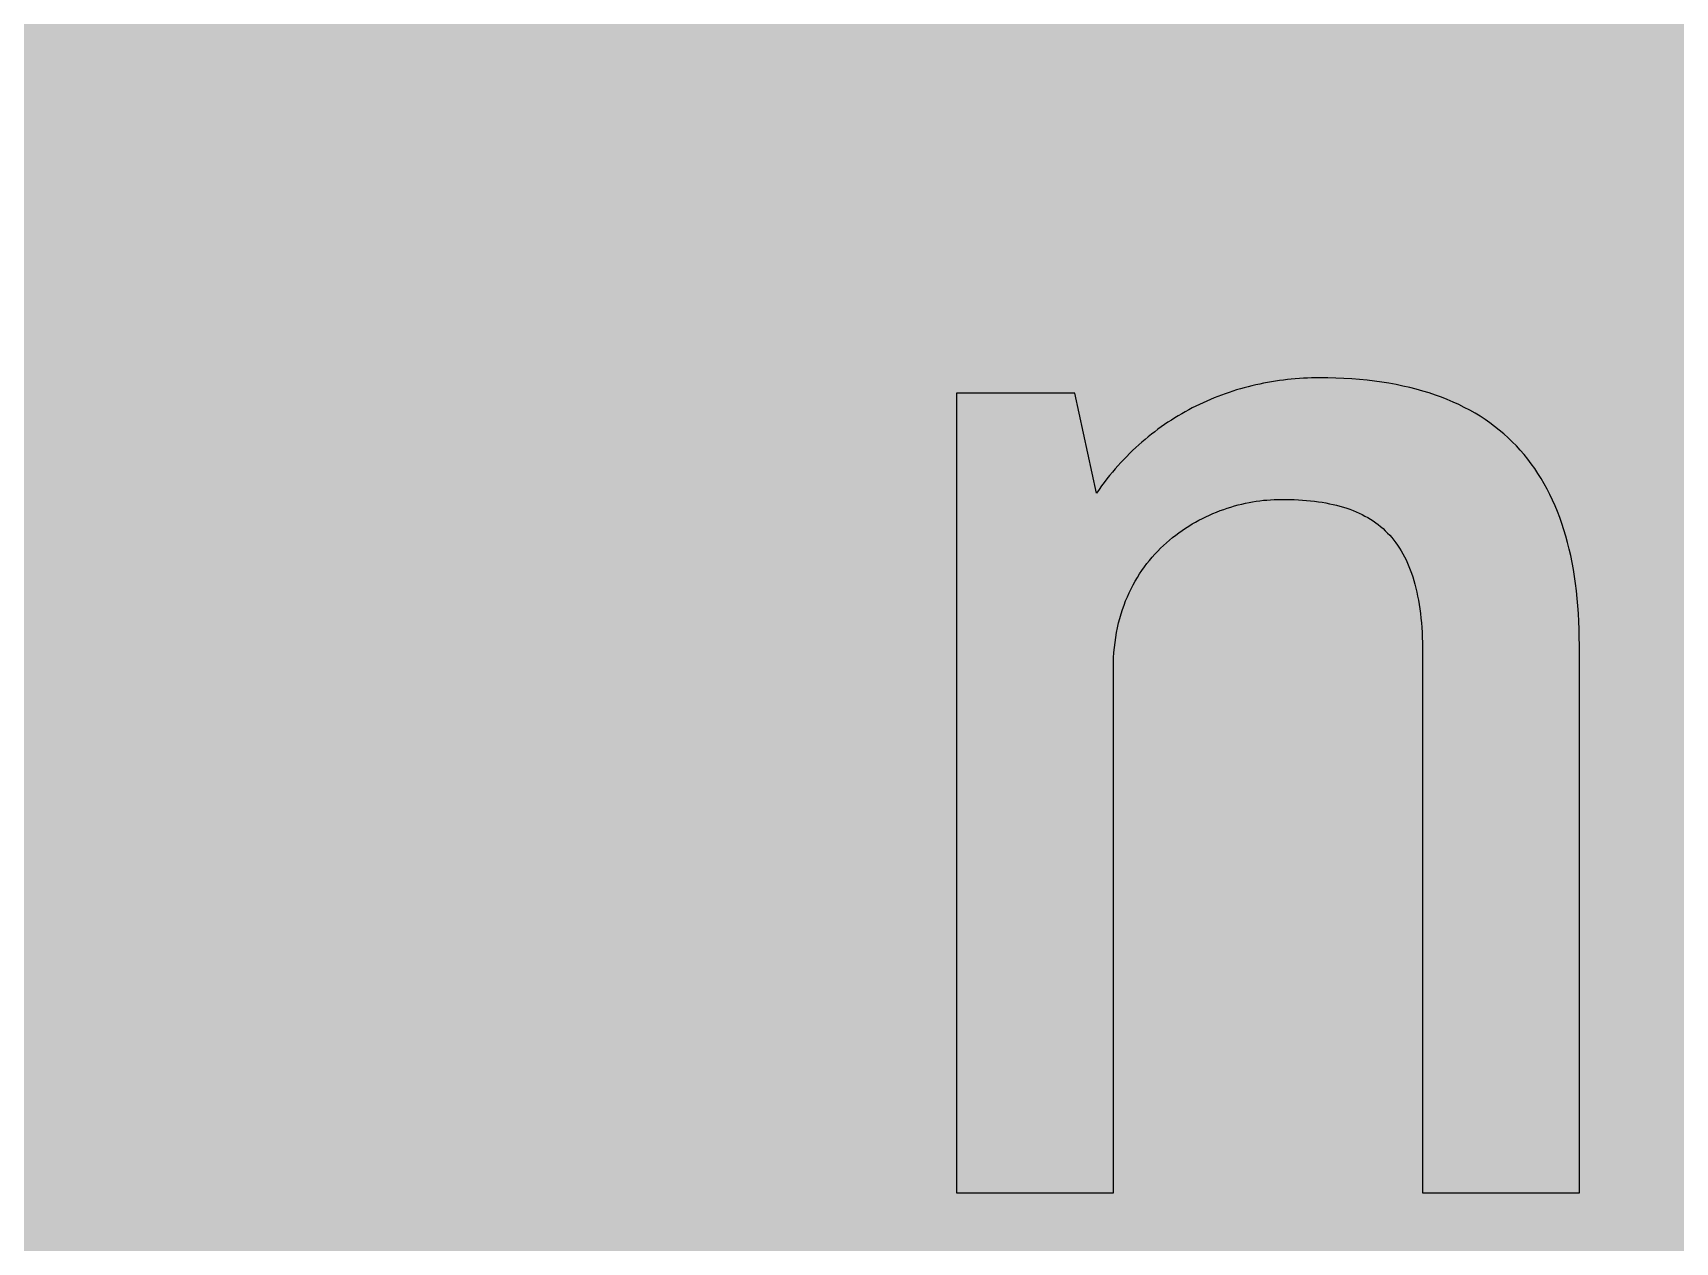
# Model space of a CAD drawing. Header units: millimetres. Extents: x 0 to 212, y 0 to 116.
# Drawn here: x 98.7 to 155.2, y 40.7 to 82.3 of the extents above; entities that cross this region are included whole.
import ezdxf

# ---------------------------------------------------------------- set-up
doc = ezdxf.new("R2010")
doc.units = ezdxf.units.MM

msp = doc.modelspace()

# ---------------------------------------------------------------- hatches: boundary and pattern name
for color, points in [(254, [(14.1633, 0.0536), (13.9878, 0.0533), (13.8125, 0.0559), (13.6373, 0.061), (13.462, 0.0686), (13.2893, 0.0787), (13.114, 0.0914), (12.9413, 0.1041), (12.7686, 0.1219), (12.5959, 0.1397), (12.4231, 0.16), (12.2504, 0.1829), (12.0777, 0.2057), (11.9075, 0.2337), (11.7373, 0.2616), (11.5672, 0.2921), (11.397, 0.3251), (11.2268, 0.3607), (11.0592, 0.3988), (10.8915, 0.4369), (10.7239, 0.4775), (10.5562, 0.5207), (10.3886, 0.5664), (10.2235, 0.6121), (10.0584, 0.6629), (9.8933, 0.7137), (9.7307, 0.7671), (9.5682, 0.8204), (9.4056, 0.8788), (9.2431, 0.9373), (9.083, 0.9982), (8.923, 1.0617), (8.763, 1.1252), (8.6055, 1.1938), (8.4455, 1.2624), (8.2906, 1.331), (8.1331, 1.4046), (7.9781, 1.4783), (7.8232, 1.5545), (7.6708, 1.6332), (7.5184, 1.7145), (7.366, 1.7958), (7.2161, 1.8796), (7.0663, 1.966), (6.919, 2.0523), (6.7716, 2.1438), (6.6243, 2.2352), (6.4795, 2.3266), (6.3348, 2.4232), (6.19, 2.5197), (6.0477, 2.6187), (5.908, 2.7178), (5.7683, 2.8194), (5.6286, 2.9235), (5.4915, 3.0302), (5.3543, 3.1369), (5.2197, 3.2461), (5.0851, 3.3579), (4.953, 3.4722), (4.8209, 3.5865), (4.6914, 3.7033), (4.5644, 3.8202), (4.4348, 3.9395), (4.3104, 4.0615), (4.1859, 4.1859), (4.0615, 4.3104), (3.9395, 4.4348), (3.8202, 4.5618), (3.7033, 4.6914), (3.5865, 4.8209), (3.4722, 4.953), (3.3579, 5.0851), (3.2487, 5.2197), (3.1369, 5.3543), (3.0302, 5.4915), (2.9235, 5.6286), (2.8194, 5.7683), (2.7178, 5.908), (2.6187, 6.0477), (2.5197, 6.19), (2.4232, 6.3348), (2.3266, 6.477), (2.2352, 6.6243), (2.1438, 6.7691), (2.0523, 6.919), (1.966, 7.0663), (1.8796, 7.2161), (1.7958, 7.366), (1.7145, 7.5184), (1.6332, 7.6708), (1.5545, 7.8232), (1.4783, 7.9781), (1.4046, 8.1331), (1.331, 8.2906), (1.2598, 8.4455), (1.1913, 8.603), (1.1252, 8.763), (1.0592, 8.923), (0.9982, 9.083), (0.9373, 9.2431), (0.8763, 9.4056), (0.8204, 9.5682), (0.7645, 9.7307), (0.7112, 9.8933), (0.6604, 10.0584), (0.6121, 10.2235), (0.5639, 10.3911), (0.5207, 10.5562), (0.4775, 10.7239), (0.4343, 10.8915), (0.3962, 11.0592), (0.3607, 11.2268), (0.3251, 11.397), (0.2921, 11.5672), (0.2616, 11.7373), (0.2311, 11.9075), (0.2057, 12.0802), (0.1803, 12.2504), (0.1575, 12.4231), (0.1372, 12.5959), (0.1194, 12.7686), (0.1041, 12.9413), (0.0889, 13.1166), (0.0787, 13.2893), (0.0686, 13.4645), (0.061, 13.6373), (0.0559, 13.8125), (0.0508, 13.9878), (0.0508, 14.163), (0.0522, 102.3592), (0.0508, 102.5322), (0.0559, 102.7074), (0.061, 102.8827), (0.0686, 103.058), (0.0787, 103.2307), (0.0889, 103.4059), (0.1041, 103.5787), (0.1194, 103.7514), (0.1372, 103.9241), (0.1575, 104.0968), (0.1803, 104.2695), (0.2057, 104.4423), (0.2311, 104.6124), (0.2616, 104.7826), (0.2921, 104.9528), (0.3251, 105.123), (0.3607, 105.2932), (0.3962, 105.4608), (0.4343, 105.6284), (0.4775, 105.7961), (0.5207, 105.9637), (0.5639, 106.1314), (0.6121, 106.2965), (0.6604, 106.4616), (0.7112, 106.6267), (0.7645, 106.7892), (0.8204, 106.9518), (0.8763, 107.1143), (0.9373, 107.2769), (0.9982, 107.4369), (1.0592, 107.5969), (1.1252, 107.757), (1.1913, 107.9144), (1.2598, 108.0745), (1.331, 108.2294), (1.4046, 108.3869), (1.4783, 108.5418), (1.5545, 108.6968), (1.6332, 108.8492), (1.7145, 109.0016), (1.7958, 109.154), (1.8796, 109.3038), (1.966, 109.4537), (2.0523, 109.601), (2.1438, 109.7483), (2.2352, 109.8956), (2.3266, 110.0404), (2.4232, 110.1852), (2.5197, 110.33), (2.6187, 110.4722), (2.7178, 110.6119), (2.8194, 110.7516), (2.9235, 110.8913), (3.0302, 111.0285), (3.1369, 111.1656), (3.2487, 111.3003), (3.3579, 111.4349), (3.4722, 111.567), (3.5865, 111.699), (3.7033, 111.8286), (3.8202, 111.9556), (3.9395, 112.0851), (4.0615, 112.2096), (4.1859, 112.334), (4.3104, 112.4585), (4.4348, 112.5804), (4.5644, 112.6998), (4.6914, 112.8166), (4.8209, 112.9335), (4.953, 113.0478), (5.0851, 113.1621), (5.2197, 113.2713), (5.3543, 113.3831), (5.4915, 113.4897), (5.6286, 113.5964), (5.7683, 113.7006), (5.908, 113.8022), (6.0477, 113.9012), (6.19, 114.0003), (6.3348, 114.0968), (6.4795, 114.1933), (6.6243, 114.2848), (6.7716, 114.3762), (6.919, 114.4676), (7.0663, 114.554), (7.2161, 114.6404), (7.366, 114.7242), (7.5184, 114.8055), (7.6708, 114.8867), (7.8232, 114.9655), (7.9781, 115.0417), (8.1331, 115.1153), (8.2906, 115.189), (8.4455, 115.2601), (8.6055, 115.3287), (8.763, 115.3947), (8.923, 115.4608), (9.083, 115.5217), (9.2431, 115.5827), (9.4056, 115.6437), (9.5682, 115.6995), (9.7307, 115.7554), (9.8933, 115.8088), (10.0584, 115.8596), (10.2235, 115.9078), (10.3886, 115.9561), (10.5562, 115.9993), (10.7239, 116.0424), (10.8915, 116.0856), (11.0592, 116.1237), (11.2268, 116.1593), (11.397, 116.1948), (11.5672, 116.2279), (11.7373, 116.2583), (11.9075, 116.2888), (12.0777, 116.3142), (12.2504, 116.3396), (12.4231, 116.3625), (12.5959, 116.3828), (12.7686, 116.4006), (12.9413, 116.4158), (13.114, 116.4311), (13.2893, 116.4412), (13.462, 116.4514), (13.6373, 116.459), (13.8125, 116.4641), (13.9878, 116.4692), (14.163, 116.4692), (197.6078, 116.4703), (197.7822, 116.4692), (197.9574, 116.4641), (198.1327, 116.459), (198.3054, 116.4514), (198.4807, 116.4412), (198.6534, 116.4311), (198.8287, 116.4158), (199.0014, 116.4006), (199.1741, 116.3828), (199.3468, 116.3625), (199.5195, 116.3396), (199.6897, 116.3142), (199.8624, 116.2888), (200.0326, 116.2583), (200.2028, 116.2279), (200.373, 116.1948), (200.5432, 116.1593), (200.7108, 116.1237), (200.8784, 116.0856), (201.0461, 116.0424), (201.2137, 115.9993), (201.3788, 115.9561), (201.5465, 115.9078), (201.7116, 115.8596), (201.8767, 115.8088), (202.0392, 115.7554), (202.2018, 115.6995), (202.3643, 115.6437), (202.5269, 115.5827), (202.6869, 115.5217), (202.8469, 115.4608), (203.007, 115.3947), (203.167, 115.3287), (203.3245, 115.2601), (203.4794, 115.189), (203.6369, 115.1153), (203.7918, 115.0417), (203.9468, 114.9655), (204.0992, 114.8867), (204.2516, 114.8055), (204.404, 114.7242), (204.5538, 114.6404), (204.7037, 114.554), (204.8535, 114.4676), (205.0009, 114.3762), (205.1456, 114.2848), (205.293, 114.1933), (205.4352, 114.0968), (205.58, 114.0003), (205.7222, 113.9012), (205.8619, 113.8022), (206.0016, 113.7006), (206.1413, 113.5964), (206.2785, 113.4897), (206.4156, 113.3831), (206.5503, 113.2713), (206.6849, 113.1621), (206.817, 113.0478), (206.949, 112.9335), (207.0786, 112.8166), (207.2081, 112.6998), (207.3351, 112.5804), (207.4596, 112.4585), (207.584, 112.334), (207.7085, 112.2096), (207.8304, 112.0851), (207.9498, 111.9556), (208.0666, 111.8286), (208.1835, 111.699), (208.2978, 111.567), (208.4121, 111.4349), (208.5238, 111.3003), (208.6331, 111.1656), (208.7397, 111.0285), (208.8464, 110.8913), (208.9506, 110.7516), (209.0522, 110.6119), (209.1512, 110.4722), (209.2503, 110.33), (209.3468, 110.1852), (209.4433, 110.0404), (209.5348, 109.8956), (209.6262, 109.7483), (209.7176, 109.601), (209.804, 109.4537), (209.8904, 109.3038), (209.9742, 109.154), (210.0555, 109.0016), (210.1367, 108.8492), (210.2155, 108.6968), (210.2917, 108.5418), (210.3653, 108.3869), (210.439, 108.2294), (210.5076, 108.0745), (210.5762, 107.9144), (210.6447, 107.757), (210.7082, 107.5969), (210.7717, 107.4369), (210.8327, 107.2769), (210.8911, 107.1143), (210.9495, 106.9518), (211.0029, 106.7892), (211.0562, 106.6267), (211.107, 106.4616), (211.1578, 106.2965), (211.2035, 106.1314), (211.2493, 105.9637), (211.2924, 105.7961), (211.3331, 105.6284), (211.3712, 105.4608), (211.4093, 105.2932), (211.4448, 105.123), (211.4779, 104.9528), (211.5083, 104.7826), (211.5363, 104.6124), (211.5642, 104.4423), (211.5871, 104.2695), (211.6099, 104.0968), (211.6303, 103.9241), (211.648, 103.7514), (211.6658, 103.5787), (211.6785, 103.4059), (211.6912, 103.2307), (211.7014, 103.058), (211.709, 102.8827), (211.7141, 102.7074), (211.7166, 102.5322), (211.7166, 102.3569), (211.7189, 14.1647), (211.7166, 13.9878), (211.7141, 13.8125), (211.709, 13.6373), (211.7014, 13.4645), (211.6912, 13.2893), (211.6785, 13.1166), (211.6658, 12.9413), (211.648, 12.7686), (211.6303, 12.5959), (211.6099, 12.4231), (211.5871, 12.2504), (211.5642, 12.0802), (211.5363, 11.9075), (211.5083, 11.7373), (211.4779, 11.5672), (211.4448, 11.397), (211.4093, 11.2268), (211.3712, 11.0592), (211.3331, 10.8915), (211.2924, 10.7239), (211.2493, 10.5562), (211.2035, 10.3911), (211.1578, 10.2235), (211.107, 10.0584), (211.0562, 9.8933), (211.0029, 9.7307), (210.9495, 9.5682), (210.8911, 9.4056), (210.8327, 9.2431), (210.7717, 9.083), (210.7082, 8.923), (210.6447, 8.763), (210.5762, 8.603), (210.5076, 8.4455), (210.439, 8.2906), (210.3653, 8.1331), (210.2917, 7.9781), (210.2155, 7.8232), (210.1367, 7.6708), (210.0555, 7.5184), (209.9742, 7.366), (209.8904, 7.2161), (209.804, 7.0663), (209.7176, 6.919), (209.6262, 6.7691), (209.5348, 6.6243), (209.4433, 6.477), (209.3468, 6.3348), (209.2503, 6.19), (209.1512, 6.0477), (209.0522, 5.908), (208.9506, 5.7683), (208.8464, 5.6286), (208.7397, 5.4915), (208.6331, 5.3543), (208.5238, 5.2197), (208.4121, 5.0851), (208.2978, 4.953), (208.1835, 4.8209), (208.0666, 4.6914), (207.9498, 4.5618), (207.8304, 4.4348), (207.7085, 4.3104), (207.584, 4.1859), (207.4596, 4.0615), (207.3351, 3.9395), (207.2081, 3.8202), (207.0786, 3.7033), (206.949, 3.5865), (206.817, 3.4722), (206.6849, 3.3579), (206.5503, 3.2461), (206.4156, 3.1369), (206.2785, 3.0302), (206.1413, 2.9235), (206.0016, 2.8194), (205.8619, 2.7178), (205.7222, 2.6187), (205.58, 2.5197), (205.4352, 2.4232), (205.293, 2.3266), (205.1456, 2.2352), (205.0009, 2.1438), (204.8535, 2.0523), (204.7037, 1.966), (204.5538, 1.8796), (204.404, 1.7958), (204.2516, 1.7145), (204.0992, 1.6332), (203.9468, 1.5545), (203.7918, 1.4783), (203.6369, 1.4046), (203.4794, 1.331), (203.3245, 1.2624), (203.167, 1.1938), (203.007, 1.1252), (202.8469, 1.0617), (202.6869, 0.9982), (202.5269, 0.9373), (202.3643, 0.8788), (202.2018, 0.8204), (202.0392, 0.7671), (201.8767, 0.7137), (201.7116, 0.6629), (201.5465, 0.6121), (201.3788, 0.5664), (201.2137, 0.5207), (201.0461, 0.4775), (200.8784, 0.4369), (200.7108, 0.3988), (200.5432, 0.3607), (200.373, 0.3251), (200.2028, 0.2921), (200.0326, 0.2616), (199.8624, 0.2337), (199.6897, 0.2057), (199.5195, 0.1829), (199.3468, 0.16), (199.1741, 0.1397), (199.0014, 0.1219), (198.8287, 0.1041), (198.6534, 0.0914), (198.4807, 0.0787), (198.3054, 0.0686), (198.1327, 0.061), (197.9574, 0.0559), (197.7822, 0.0533), (197.6069, 0.0533)]), (59, [(151.923, 42.387), (151.923, 61.2246), (151.9199, 61.5036), (151.9123, 61.7804), (151.9022, 62.0522), (151.8895, 62.3214), (151.8691, 62.5856), (151.8463, 62.8447), (151.8209, 63.0987), (151.7904, 63.3501), (151.7548, 63.5965), (151.7142, 63.8404), (151.671, 64.0791), (151.6228, 64.3128), (151.5694, 64.5414), (151.5135, 64.7675), (151.4526, 64.9884), (151.3865, 65.2069), (151.318, 65.4202), (151.2443, 65.6285), (151.1656, 65.8317), (151.0843, 66.0324), (150.9979, 66.228), (150.9065, 66.4185), (150.81, 66.6039), (150.7109, 66.7868), (150.6068, 66.9646), (150.4975, 67.1398), (150.3858, 67.3075), (150.2664, 67.4726), (150.1445, 67.6326), (150.02, 67.7901), (149.8879, 67.9425), (149.7533, 68.0898), (149.6136, 68.232), (149.4688, 68.3692), (149.319, 68.5038), (149.1666, 68.6333), (149.0066, 68.7578), (148.844, 68.8797), (148.6789, 68.9966), (148.5062, 69.1083), (148.3309, 69.215), (148.148, 69.3166), (147.9626, 69.4157), (147.7747, 69.5096), (147.5791, 69.5985), (147.3784, 69.6849), (147.1752, 69.7636), (146.9669, 69.8398), (146.7536, 69.911), (146.5351, 69.977), (146.3116, 70.0405), (146.083, 70.0964), (145.8519, 70.1497), (145.6157, 70.198), (145.3718, 70.2437), (145.1254, 70.2818), (144.874, 70.3174), (144.6174, 70.3478), (144.3584, 70.3732), (144.0917, 70.3936), (143.8199, 70.4088), (143.5456, 70.4215), (143.2662, 70.4266), (142.9791, 70.4291), (142.842, 70.4291), (142.7023, 70.4266), (142.5651, 70.4215), (142.4254, 70.4164), (142.2883, 70.4063), (142.1486, 70.3961), (142.0114, 70.3834), (141.8742, 70.3707), (141.7371, 70.3555), (141.6025, 70.3377), (141.4653, 70.3174), (141.3307, 70.2945), (141.1935, 70.2716), (141.0589, 70.2462), (140.9243, 70.2183), (140.7897, 70.1904), (140.6576, 70.1573), (140.5255, 70.1243), (140.3909, 70.0913), (140.2588, 70.0532), (140.1293, 70.0151), (139.9972, 69.9745), (139.8676, 69.9313), (139.7381, 69.8856), (139.6086, 69.8398), (139.4816, 69.7916), (139.352, 69.7408), (139.225, 69.6874), (139.1006, 69.6341), (138.9736, 69.5757), (138.8491, 69.5173), (138.7272, 69.4588), (138.6027, 69.3953), (138.4808, 69.3318), (138.3589, 69.2658), (138.2395, 69.1972), (138.1201, 69.1261), (138.0007, 69.055), (137.8839, 68.9788), (137.7671, 68.9026), (137.6502, 68.8238), (137.5359, 68.7451), (137.4216, 68.6613), (137.3099, 68.5775), (137.1981, 68.4911), (137.0889, 68.4022), (136.9797, 68.3133), (136.8704, 68.2193), (136.7638, 68.1253), (136.6571, 68.0288), (136.5529, 67.9298), (136.4488, 67.8307), (136.3472, 67.7266), (136.2456, 67.6224), (136.1465, 67.5157), (136.0475, 67.4065), (135.9484, 67.2948), (135.8544, 67.183), (135.7579, 67.0687), (135.6665, 66.9519), (135.575, 66.8325), (135.4836, 66.7106), (135.3947, 66.5861), (135.3058, 66.4616), (134.5667, 69.9022), (130.4918, 69.9022), (130.4918, 42.387), (135.8896, 42.387), (135.8896, 60.4308), (135.89, 60.6171), (135.8976, 60.8), (135.9103, 60.9803), (135.9256, 61.1581), (135.9459, 61.3308), (135.9713, 61.501), (135.9992, 61.6687), (136.0322, 61.8338), (136.0678, 61.9963), (136.111, 62.1538), (136.1542, 62.3087), (136.2024, 62.4611), (136.2558, 62.6085), (136.3116, 62.7532), (136.3701, 62.8955), (136.4336, 63.0352), (136.4996, 63.1723), (136.5682, 63.3044), (136.6393, 63.434), (136.7155, 63.561), (136.7917, 63.6854), (136.873, 63.8048), (136.9568, 63.9242), (137.0432, 64.0385), (137.1321, 64.1502), (137.2235, 64.2595), (137.3175, 64.3636), (137.414, 64.4677), (137.5131, 64.5668), (137.6121, 64.6633), (137.7163, 64.7573), (137.8204, 64.8487), (137.9271, 64.9351), (138.0338, 65.0215), (138.1455, 65.1027), (138.2547, 65.1815), (138.369, 65.2577), (138.4833, 65.3313), (138.5976, 65.4025), (138.7145, 65.4685), (138.8339, 65.5345), (138.9532, 65.5955), (139.0726, 65.6539), (139.1945, 65.7098), (139.3165, 65.7631), (139.4384, 65.8139), (139.5603, 65.8622), (139.6848, 65.9054), (139.8092, 65.9486), (139.9337, 65.9867), (140.0581, 66.0248), (140.1826, 66.0578), (140.3071, 66.0883), (140.4315, 66.1162), (140.556, 66.1416), (140.6804, 66.1645), (140.8049, 66.1848), (140.9268, 66.2026), (141.0513, 66.2178), (141.1732, 66.228), (141.2951, 66.2381), (141.417, 66.2457), (141.5364, 66.2483), (141.6558, 66.2508), (141.8107, 66.2483), (141.9606, 66.2457), (142.1079, 66.2407), (142.2527, 66.2356), (142.3949, 66.2254), (142.5346, 66.2153), (142.6718, 66.2), (142.809, 66.1848), (142.941, 66.167), (143.0706, 66.1492), (143.2001, 66.1264), (143.3246, 66.101), (143.4465, 66.0756), (143.5684, 66.0476), (143.6853, 66.0146), (143.8021, 65.9816), (143.9164, 65.946), (144.0256, 65.9079), (144.1348, 65.8647), (144.239, 65.8216), (144.3431, 65.7758), (144.4447, 65.7276), (144.5438, 65.6768), (144.6403, 65.6234), (144.7343, 65.565), (144.8257, 65.5066), (144.9146, 65.4456), (145.001, 65.3796), (145.0848, 65.3136), (145.1661, 65.2424), (145.2448, 65.1688), (145.321, 65.0926), (145.3972, 65.0138), (145.4683, 64.9326), (145.5369, 64.8462), (145.6055, 64.7598), (145.669, 64.6684), (145.7325, 64.5744), (145.7935, 64.4779), (145.8493, 64.3763), (145.9052, 64.2747), (145.9586, 64.168), (146.0094, 64.0588), (146.0576, 63.9445), (146.1033, 63.8277), (146.1465, 63.7083), (146.1872, 63.5864), (146.2253, 63.4594), (146.2634, 63.3298), (146.2964, 63.1977), (146.3294, 63.0606), (146.3573, 62.9209), (146.3853, 62.7761), (146.4081, 62.6313), (146.431, 62.4789), (146.4513, 62.3265), (146.4691, 62.1665), (146.4843, 62.0065), (146.497, 61.8414), (146.5072, 61.6712), (146.5148, 61.4985), (146.5199, 61.3232), (146.525, 61.1429), (146.525, 60.9575), (146.527, 42.387)])]:
    msp.add_hatch(color=color).paths.add_polyline_path(points)
h = msp.add_hatch(color=59)
edge = h.paths.add_edge_path()
edge.add_line((111.971, 41.8578), (112.2832, 41.8592))
edge.add_line((112.2832, 41.8592), (112.5931, 41.8668))
edge.add_line((112.5931, 41.8668), (112.9005, 41.8821))
edge.add_line((112.9005, 41.8821), (113.2053, 41.9024))
edge.add_line((113.2053, 41.9024), (113.505, 41.9278))
edge.add_line((113.505, 41.9278), (113.8022, 41.9608))
edge.add_line((113.8022, 41.9608), (114.0968, 41.9989))
edge.add_line((114.0968, 41.9989), (114.3889, 42.0421))
edge.add_line((114.3889, 42.0421), (114.6759, 42.0929))
edge.add_line((114.6759, 42.0929), (114.9579, 42.1488))
edge.add_line((114.9579, 42.1488), (115.2398, 42.2123))
edge.add_line((115.2398, 42.2123), (115.5141, 42.2808))
edge.add_line((115.5141, 42.2808), (115.7884, 42.357))
edge.add_line((115.7884, 42.357), (116.0577, 42.4383))
edge.add_line((116.0577, 42.4383), (116.3218, 42.5272))
edge.add_line((116.3218, 42.5272), (116.5835, 42.6237))
edge.add_line((116.5835, 42.6237), (116.84, 42.7253))
edge.add_line((116.84, 42.7253), (117.094, 42.832))
edge.add_line((117.094, 42.832), (117.3429, 42.9489))
edge.add_line((117.3429, 42.9489), (117.5868, 43.0708))
edge.add_line((117.5868, 43.0708), (117.8281, 43.2003))
edge.add_line((117.8281, 43.2003), (118.0643, 43.3349))
edge.add_line((118.0643, 43.3349), (118.2954, 43.4772))
edge.add_line((118.2954, 43.4772), (118.524, 43.6296))
edge.add_line((118.524, 43.6296), (118.745, 43.7845))
edge.add_line((118.745, 43.7845), (118.9634, 43.9496))
edge.add_line((118.9634, 43.9496), (119.1793, 44.1223))
edge.add_line((119.1793, 44.1223), (119.3876, 44.3001))
edge.add_line((119.3876, 44.3001), (119.5934, 44.4881))
edge.add_line((119.5934, 44.4881), (119.794, 44.6811))
edge.add_line((119.794, 44.6811), (119.9871, 44.8818))
edge.add_line((119.9871, 44.8818), (120.1776, 45.0901))
edge.add_line((120.1776, 45.0901), (120.363, 45.3085))
edge.add_line((120.363, 45.3085), (120.5433, 45.532))
edge.add_line((120.5433, 45.532), (120.7186, 45.7632))
edge.add_line((120.7186, 45.7632), (120.8913, 46.0045))
edge.add_line((120.8913, 46.0045), (121.0564, 46.2509))
edge.add_line((121.0564, 46.2509), (121.2139, 46.5074))
edge.add_line((121.2139, 46.5074), (121.3688, 46.7716))
edge.add_line((121.3688, 46.7716), (121.5187, 47.0433))
edge.add_line((121.5187, 47.0433), (121.6635, 47.3227))
edge.add_line((121.6635, 47.3227), (121.8006, 47.6098))
edge.add_line((121.8006, 47.6098), (121.9352, 47.9069))
edge.add_line((121.9352, 47.9069), (122.0622, 48.2117))
edge.add_line((122.0622, 48.2117), (122.1842, 48.5242))
edge.add_line((122.1842, 48.5242), (122.2985, 48.8442))
edge.add_line((122.2985, 48.8442), (122.4102, 49.1744))
edge.add_line((122.4102, 49.1744), (122.5144, 49.5148))
edge.add_line((122.5144, 49.5148), (122.6134, 49.8602))
edge.add_line((122.6134, 49.8602), (122.7049, 50.2158))
edge.add_line((122.7049, 50.2158), (122.7912, 50.5816))
edge.add_line((122.7912, 50.5816), (122.8725, 50.9549))
edge.add_line((122.8725, 50.9549), (122.9462, 51.3359))
edge.add_line((122.9462, 51.3359), (123.0147, 51.7271))
edge.add_line((123.0147, 51.7271), (123.0782, 52.1284))
edge.add_line((123.0782, 52.1284), (123.1341, 52.5374))
edge.add_line((123.1341, 52.5374), (123.1824, 52.9565))
edge.add_line((123.1824, 52.9565), (123.2256, 53.3832))
edge.add_line((123.2256, 53.3832), (123.2637, 53.8201))
edge.add_line((123.2637, 53.8201), (123.2916, 54.2646))
edge.add_line((123.2916, 54.2646), (123.317, 54.7218))
edge.add_line((123.317, 54.7218), (123.3322, 55.1866))
edge.add_line((123.3322, 55.1866), (123.3424, 55.659))
edge.add_line((123.3424, 55.659), (123.3475, 56.1442))
edge.add_line((123.3475, 56.1442), (123.3424, 56.6268))
edge.add_line((123.3424, 56.6268), (123.3322, 57.1017))
edge.add_line((123.3322, 57.1017), (123.317, 57.5666))
edge.add_line((123.317, 57.5666), (123.2916, 58.0212))
edge.add_line((123.2916, 58.0212), (123.2637, 58.4683))
edge.add_line((123.2637, 58.4683), (123.2256, 58.9051))
edge.add_line((123.2256, 58.9051), (123.1824, 59.3319))
edge.add_line((123.1824, 59.3319), (123.1341, 59.751))
edge.add_line((123.1341, 59.751), (123.0782, 60.1599))
edge.add_line((123.0782, 60.1599), (123.0147, 60.5587))
edge.add_line((123.0147, 60.5587), (122.9462, 60.9498))
edge.add_line((122.9462, 60.9498), (122.8725, 61.3334))
edge.add_line((122.8725, 61.3334), (122.7912, 61.7068))
edge.add_line((122.7912, 61.7068), (122.7049, 62.07))
edge.add_line((122.7049, 62.07), (122.6134, 62.4256))
edge.add_line((122.6134, 62.4256), (122.5144, 62.7736))
edge.add_line((122.5144, 62.7736), (122.4102, 63.1114))
edge.add_line((122.4102, 63.1114), (122.2985, 63.4416))
edge.add_line((122.2985, 63.4416), (122.1842, 63.7642))
edge.add_line((122.1842, 63.7642), (122.0622, 64.0766))
edge.add_line((122.0622, 64.0766), (121.9352, 64.3814))
edge.add_line((121.9352, 64.3814), (121.8006, 64.676))
edge.add_line((121.8006, 64.676), (121.6635, 64.9656))
edge.add_line((121.6635, 64.9656), (121.5187, 65.245))
edge.add_line((121.5187, 65.245), (121.3688, 65.5168))
edge.add_line((121.3688, 65.5168), (121.2139, 65.7809))
edge.add_line((121.2139, 65.7809), (121.0564, 66.0349))
edge.add_line((121.0564, 66.0349), (120.8913, 66.2838))
edge.add_line((120.8913, 66.2838), (120.7186, 66.5226))
edge.add_line((120.7186, 66.5226), (120.5433, 66.7563))
edge.add_line((120.5433, 66.7563), (120.363, 66.9798))
edge.add_line((120.363, 66.9798), (120.1776, 67.1957))
edge.add_line((120.1776, 67.1957), (119.9871, 67.404))
edge.add_line((119.9871, 67.404), (119.794, 67.6072))
edge.add_line((119.794, 67.6072), (119.5934, 67.8002))
edge.add_line((119.5934, 67.8002), (119.3876, 67.9856))
edge.add_line((119.3876, 67.9856), (119.1793, 68.166))
edge.add_line((119.1793, 68.166), (118.9634, 68.3362))
edge.add_line((118.9634, 68.3362), (118.745, 68.5013))
edge.add_line((118.745, 68.5013), (118.524, 68.6587))
edge.add_line((118.524, 68.6587), (118.2954, 68.8086))
edge.add_line((118.2954, 68.8086), (118.0643, 68.9508))
edge.add_line((118.0643, 68.9508), (117.8281, 69.088))
edge.add_line((117.8281, 69.088), (117.5868, 69.215))
edge.add_line((117.5868, 69.215), (117.3429, 69.3369))
edge.add_line((117.3429, 69.3369), (117.094, 69.4538))
edge.add_line((117.094, 69.4538), (116.84, 69.563))
edge.add_line((116.84, 69.563), (116.5835, 69.6646))
edge.add_line((116.5835, 69.6646), (116.3218, 69.7586))
edge.add_line((116.3218, 69.7586), (116.0577, 69.8475))
edge.add_line((116.0577, 69.8475), (115.7884, 69.9287))
edge.add_line((115.7884, 69.9287), (115.5141, 70.0049))
edge.add_line((115.5141, 70.0049), (115.2398, 70.0735))
edge.add_line((115.2398, 70.0735), (114.9579, 70.137))
edge.add_line((114.9579, 70.137), (114.6759, 70.1929))
edge.add_line((114.6759, 70.1929), (114.3889, 70.2437))
edge.add_line((114.3889, 70.2437), (114.0968, 70.2869))
edge.add_line((114.0968, 70.2869), (113.8022, 70.325))
edge.add_line((113.8022, 70.325), (113.505, 70.358))
edge.add_line((113.505, 70.358), (113.2053, 70.3834))
edge.add_line((113.2053, 70.3834), (112.9005, 70.4037))
edge.add_line((112.9005, 70.4037), (112.5931, 70.419))
edge.add_line((112.5931, 70.419), (112.2832, 70.4266))
edge.add_line((112.2832, 70.4266), (111.9708, 70.4291))
edge.add_line((111.9708, 70.4291), (111.6559, 70.4266))
edge.add_line((111.6559, 70.4266), (111.346, 70.419))
edge.add_line((111.346, 70.419), (111.0386, 70.4037))
edge.add_line((111.0386, 70.4037), (110.7338, 70.3834))
edge.add_line((110.7338, 70.3834), (110.4341, 70.358))
edge.add_line((110.4341, 70.358), (110.1369, 70.325))
edge.add_line((110.1369, 70.325), (109.8423, 70.2869))
edge.add_line((109.8423, 70.2869), (109.5527, 70.2437))
edge.add_line((109.5527, 70.2437), (109.2657, 70.1929))
edge.add_line((109.2657, 70.1929), (108.9812, 70.137))
edge.add_line((108.9812, 70.137), (108.7018, 70.0735))
edge.add_line((108.7018, 70.0735), (108.425, 70.0049))
edge.add_line((108.425, 70.0049), (108.1532, 69.9287))
edge.add_line((108.1532, 69.9287), (107.884, 69.8475))
edge.add_line((107.884, 69.8475), (107.6173, 69.7586))
edge.add_line((107.6173, 69.7586), (107.3582, 69.6646))
edge.add_line((107.3582, 69.6646), (107.1016, 69.563))
edge.add_line((107.1016, 69.563), (106.8476, 69.4538))
edge.add_line((106.8476, 69.4538), (106.5987, 69.3369))
edge.add_line((106.5987, 69.3369), (106.3549, 69.215))
edge.add_line((106.3549, 69.215), (106.1136, 69.088))
edge.add_line((106.1136, 69.088), (105.8774, 68.9508))
edge.add_line((105.8774, 68.9508), (105.6437, 68.8086))
edge.add_line((105.6437, 68.8086), (105.4176, 68.6587))
edge.add_line((105.4176, 68.6587), (105.1941, 68.5013))
edge.add_line((105.1941, 68.5013), (104.9757, 68.3362))
edge.add_line((104.9757, 68.3362), (104.7623, 68.166))
edge.add_line((104.7623, 68.166), (104.5515, 67.9856))
edge.add_line((104.5515, 67.9856), (104.3483, 67.8002))
edge.add_line((104.3483, 67.8002), (104.1476, 67.6072))
edge.add_line((104.1476, 67.6072), (103.952, 67.404))
edge.add_line((103.952, 67.404), (103.7615, 67.1957))
edge.add_line((103.7615, 67.1957), (103.5761, 66.9798))
edge.add_line((103.5761, 66.9798), (103.3958, 66.7563))
edge.add_line((103.3958, 66.7563), (103.2205, 66.5226))
edge.add_line((103.2205, 66.5226), (103.0503, 66.2838))
edge.add_line((103.0503, 66.2838), (102.8852, 66.0349))
edge.add_line((102.8852, 66.0349), (102.7252, 65.7809))
edge.add_line((102.7252, 65.7809), (102.5703, 65.5168))
edge.add_line((102.5703, 65.5168), (102.4204, 65.245))
edge.add_line((102.4204, 65.245), (102.2756, 64.9656))
edge.add_line((102.2756, 64.9656), (102.1385, 64.676))
edge.add_line((102.1385, 64.676), (102.0064, 64.3814))
edge.add_line((102.0064, 64.3814), (101.8769, 64.0766))
edge.add_line((101.8769, 64.0766), (101.7575, 63.7642))
edge.add_line((101.7575, 63.7642), (101.6406, 63.4416))
edge.add_line((101.6406, 63.4416), (101.5289, 63.1114))
edge.add_line((101.5289, 63.1114), (101.4247, 62.7736))
edge.add_line((101.4247, 62.7736), (101.3257, 62.4256))
edge.add_line((101.3257, 62.4256), (101.2342, 62.07))
edge.add_line((101.2342, 62.07), (101.1479, 61.7068))
edge.add_line((101.1479, 61.7068), (101.0666, 61.3334))
edge.add_line((101.0666, 61.3334), (100.9929, 60.9498))
edge.add_line((100.9929, 60.9498), (100.9244, 60.5587))
edge.add_line((100.9244, 60.5587), (100.8609, 60.1599))
edge.add_line((100.8609, 60.1599), (100.805, 59.751))
edge.add_line((100.805, 59.751), (100.7567, 59.3319))
edge.add_line((100.7567, 59.3319), (100.7135, 58.9051))
edge.add_line((100.7135, 58.9051), (100.6754, 58.4683))
edge.add_line((100.6754, 58.4683), (100.6475, 58.0212))
edge.add_line((100.6475, 58.0212), (100.6221, 57.5666))
edge.add_line((100.6221, 57.5666), (100.6069, 57.1017))
edge.add_line((100.6069, 57.1017), (100.5967, 56.6268))
edge.add_line((100.5967, 56.6268), (100.5916, 56.1442))
edge.add_line((100.5916, 56.1442), (100.5967, 55.6844))
edge.add_line((100.5967, 55.6844), (100.6069, 55.2323))
edge.add_line((100.6069, 55.2323), (100.6221, 54.7878))
edge.add_line((100.6221, 54.7878), (100.6475, 54.3535))
edge.add_line((100.6475, 54.3535), (100.6754, 53.9242))
edge.add_line((100.6754, 53.9242), (100.7135, 53.5051))
edge.add_line((100.7135, 53.5051), (100.7567, 53.0936))
edge.add_line((100.7567, 53.0936), (100.805, 52.6898))
edge.add_line((100.805, 52.6898), (100.8609, 52.2935))
edge.add_line((100.8609, 52.2935), (100.9244, 51.9049))
edge.add_line((100.9244, 51.9049), (100.9929, 51.5239))
edge.add_line((100.9929, 51.5239), (101.0666, 51.1505))
edge.add_line((101.0666, 51.1505), (101.1479, 50.7848))
edge.add_line((101.1479, 50.7848), (101.2342, 50.4292))
edge.add_line((101.2342, 50.4292), (101.3257, 50.0786))
edge.add_line((101.3257, 50.0786), (101.4247, 49.7357))
edge.add_line((101.4247, 49.7357), (101.5289, 49.403))
edge.add_line((101.5289, 49.403), (101.6406, 49.0753))
edge.add_line((101.6406, 49.0753), (101.7575, 48.7578))
edge.add_line((101.7575, 48.7578), (101.8769, 48.4454))
edge.add_line((101.8769, 48.4454), (102.0064, 48.1406))
edge.add_line((102.0064, 48.1406), (102.1385, 47.846))
edge.add_line((102.1385, 47.846), (102.2756, 47.5564))
edge.add_line((102.2756, 47.5564), (102.4204, 47.2745))
edge.add_line((102.4204, 47.2745), (102.5703, 47.0002))
edge.add_line((102.5703, 47.0002), (102.7252, 46.7335))
edge.add_line((102.7252, 46.7335), (102.8852, 46.4744))
edge.add_line((102.8852, 46.4744), (103.0503, 46.2229))
edge.add_line((103.0503, 46.2229), (103.2205, 45.9791))
edge.add_line((103.2205, 45.9791), (103.3958, 45.7429))
edge.add_line((103.3958, 45.7429), (103.5761, 45.5117))
edge.add_line((103.5761, 45.5117), (103.7615, 45.2882))
edge.add_line((103.7615, 45.2882), (103.952, 45.0748))
edge.add_line((103.952, 45.0748), (104.1476, 44.8666))
edge.add_line((104.1476, 44.8666), (104.3483, 44.6659))
edge.add_line((104.3483, 44.6659), (104.5515, 44.4703))
edge.add_line((104.5515, 44.4703), (104.7623, 44.2849))
edge.add_line((104.7623, 44.2849), (104.9757, 44.1046))
edge.add_line((104.9757, 44.1046), (105.1941, 43.9344))
edge.add_line((105.1941, 43.9344), (105.4176, 43.7667))
edge.add_line((105.4176, 43.7667), (105.6437, 43.6093))
edge.add_line((105.6437, 43.6093), (105.8774, 43.4594))
edge.add_line((105.8774, 43.4594), (106.1136, 43.3146))
edge.add_line((106.1136, 43.3146), (106.3549, 43.1775))
edge.add_line((106.3549, 43.1775), (106.5987, 43.0479))
edge.add_line((106.5987, 43.0479), (106.8476, 42.9235))
edge.add_line((106.8476, 42.9235), (107.1016, 42.8066))
edge.add_line((107.1016, 42.8066), (107.3582, 42.6974))
edge.add_line((107.3582, 42.6974), (107.6173, 42.5958))
edge.add_line((107.6173, 42.5958), (107.884, 42.4993))
edge.add_line((107.884, 42.4993), (108.1532, 42.4104))
edge.add_line((108.1532, 42.4104), (108.425, 42.3266))
edge.add_line((108.425, 42.3266), (108.7018, 42.2504))
edge.add_line((108.7018, 42.2504), (108.9812, 42.1818))
edge.add_line((108.9812, 42.1818), (109.2657, 42.1208))
edge.add_line((109.2657, 42.1208), (109.5527, 42.0649))
edge.add_line((109.5527, 42.0649), (109.8423, 42.0167))
edge.add_line((109.8423, 42.0167), (110.1369, 41.9735))
edge.add_line((110.1369, 41.9735), (110.4341, 41.9379))
edge.add_line((110.4341, 41.9379), (110.7338, 41.9075))
edge.add_line((110.7338, 41.9075), (111.0386, 41.8846))
edge.add_line((111.0386, 41.8846), (111.346, 41.8694))
edge.add_line((111.346, 41.8694), (111.6559, 41.8592))
edge.add_line((111.6559, 41.8592), (111.9708, 41.8567))
edge = h.paths.add_edge_path(flags=16)
edge.add_line((111.971, 66.1455), (112.1613, 66.1416))
edge.add_line((112.1613, 66.1416), (112.3493, 66.1365))
edge.add_line((112.3493, 66.1365), (112.5347, 66.1238))
edge.add_line((112.5347, 66.1238), (112.715, 66.1086))
edge.add_line((112.715, 66.1086), (112.8928, 66.0908))
edge.add_line((112.8928, 66.0908), (113.0681, 66.0654))
edge.add_line((113.0681, 66.0654), (113.2408, 66.0375))
edge.add_line((113.2408, 66.0375), (113.4085, 66.0044))
edge.add_line((113.4085, 66.0044), (113.571, 65.9689))
edge.add_line((113.571, 65.9689), (113.7336, 65.9257))
edge.add_line((113.7336, 65.9257), (113.8911, 65.88))
edge.add_line((113.8911, 65.88), (114.046, 65.8292))
edge.add_line((114.046, 65.8292), (114.1959, 65.7733))
edge.add_line((114.1959, 65.7733), (114.3432, 65.7123))
edge.add_line((114.3432, 65.7123), (114.488, 65.6488))
edge.add_line((114.488, 65.6488), (114.6302, 65.5777))
edge.add_line((114.6302, 65.5777), (114.7674, 65.5041))
edge.add_line((114.7674, 65.5041), (114.902, 65.4253))
edge.add_line((114.902, 65.4253), (115.0341, 65.3415))
edge.add_line((115.0341, 65.3415), (115.1611, 65.2526))
edge.add_line((115.1611, 65.2526), (115.2881, 65.1586))
edge.add_line((115.2881, 65.1586), (115.41, 65.0621))
edge.add_line((115.41, 65.0621), (115.5268, 64.958))
edge.add_line((115.5268, 64.958), (115.6437, 64.8487))
edge.add_line((115.6437, 64.8487), (115.7554, 64.737))
edge.add_line((115.7554, 64.737), (115.8646, 64.6176))
edge.add_line((115.8646, 64.6176), (115.9713, 64.4957))
edge.add_line((115.9713, 64.4957), (116.0729, 64.3661))
edge.add_line((116.0729, 64.3661), (116.1745, 64.2341))
edge.add_line((116.1745, 64.2341), (116.271, 64.0944))
edge.add_line((116.271, 64.0944), (116.365, 63.9521))
edge.add_line((116.365, 63.9521), (116.4565, 63.8023))
edge.add_line((116.4565, 63.8023), (116.5428, 63.6499))
edge.add_line((116.5428, 63.6499), (116.6292, 63.4898))
edge.add_line((116.6292, 63.4898), (116.7105, 63.3247))
edge.add_line((116.7105, 63.3247), (116.7892, 63.1546))
edge.add_line((116.7892, 63.1546), (116.8654, 62.9818))
edge.add_line((116.8654, 62.9818), (116.9365, 62.8015))
edge.add_line((116.9365, 62.8015), (117.0076, 62.6161))
edge.add_line((117.0076, 62.6161), (117.0737, 62.423))
edge.add_line((117.0737, 62.423), (117.1397, 62.2275))
edge.add_line((117.1397, 62.2275), (117.2007, 62.0243))
edge.add_line((117.2007, 62.0243), (117.2591, 61.8185))
edge.add_line((117.2591, 61.8185), (117.3124, 61.6052))
edge.add_line((117.3124, 61.6052), (117.3658, 61.3867))
edge.add_line((117.3658, 61.3867), (117.4166, 61.1632))
edge.add_line((117.4166, 61.1632), (117.4623, 60.9321))
edge.add_line((117.4623, 60.9321), (117.508, 60.6984))
edge.add_line((117.508, 60.6984), (117.5487, 60.4571))
edge.add_line((117.5487, 60.4571), (117.5868, 60.2107))
edge.add_line((117.5868, 60.2107), (117.6223, 59.9567))
edge.add_line((117.6223, 59.9567), (117.6553, 59.7002))
edge.add_line((117.6553, 59.7002), (117.6858, 59.436))
edge.add_line((117.6858, 59.436), (117.7138, 59.1668))
edge.add_line((117.7138, 59.1668), (117.7392, 58.8899))
edge.add_line((117.7392, 58.8899), (117.762, 58.6105))
edge.add_line((117.762, 58.6105), (117.7798, 58.3209))
edge.add_line((117.7798, 58.3209), (117.7976, 58.0288))
edge.add_line((117.7976, 58.0288), (117.8128, 57.7291))
edge.add_line((117.8128, 57.7291), (117.823, 57.4243))
edge.add_line((117.823, 57.4243), (117.8331, 57.1144))
edge.add_line((117.8331, 57.1144), (117.8382, 56.7969))
edge.add_line((117.8382, 56.7969), (117.8433, 56.4744))
edge.add_line((117.8433, 56.4744), (117.8433, 56.1442))
edge.add_line((117.8433, 56.1442), (117.8433, 55.847))
edge.add_line((117.8433, 55.847), (117.8382, 55.5523))
edge.add_line((117.8382, 55.5523), (117.8331, 55.2628))
edge.add_line((117.8331, 55.2628), (117.823, 54.9758))
edge.add_line((117.823, 54.9758), (117.8128, 54.6938))
edge.add_line((117.8128, 54.6938), (117.7976, 54.417))
edge.add_line((117.7976, 54.417), (117.7798, 54.1452))
edge.add_line((117.7798, 54.1452), (117.762, 53.8759))
edge.add_line((117.762, 53.8759), (117.7392, 53.6118))
edge.add_line((117.7392, 53.6118), (117.7138, 53.3502))
edge.add_line((117.7138, 53.3502), (117.6858, 53.0936))
edge.add_line((117.6858, 53.0936), (117.6553, 52.8422))
edge.add_line((117.6553, 52.8422), (117.6223, 52.5958))
edge.add_line((117.6223, 52.5958), (117.5868, 52.3519))
edge.add_line((117.5868, 52.3519), (117.5487, 52.1132))
edge.add_line((117.5487, 52.1132), (117.508, 51.8795))
edge.add_line((117.508, 51.8795), (117.4623, 51.6509))
edge.add_line((117.4623, 51.6509), (117.4166, 51.4248))
edge.add_line((117.4166, 51.4248), (117.3658, 51.2039))
edge.add_line((117.3658, 51.2039), (117.3124, 50.9854))
edge.add_line((117.3124, 50.9854), (117.2591, 50.7746))
edge.add_line((117.2591, 50.7746), (117.2007, 50.5663))
edge.add_line((117.2007, 50.5663), (117.1397, 50.3631))
edge.add_line((117.1397, 50.3631), (117.0737, 50.165))
edge.add_line((117.0737, 50.165), (117.0076, 49.972))
edge.add_line((117.0076, 49.972), (116.9365, 49.7815))
edge.add_line((116.9365, 49.7815), (116.8654, 49.596))
edge.add_line((116.8654, 49.596), (116.7892, 49.4157))
edge.add_line((116.7892, 49.4157), (116.7105, 49.2404))
edge.add_line((116.7105, 49.2404), (116.6292, 49.0703))
edge.add_line((116.6292, 49.0703), (116.5428, 48.9026))
edge.add_line((116.5428, 48.9026), (116.4565, 48.7426))
edge.add_line((116.4565, 48.7426), (116.365, 48.5851))
edge.add_line((116.365, 48.5851), (116.271, 48.4327))
edge.add_line((116.271, 48.4327), (116.1745, 48.2854))
edge.add_line((116.1745, 48.2854), (116.0729, 48.1406))
edge.add_line((116.0729, 48.1406), (115.9713, 48.0035))
edge.add_line((115.9713, 48.0035), (115.8646, 47.8714))
edge.add_line((115.8646, 47.8714), (115.7554, 47.7418))
edge.add_line((115.7554, 47.7418), (115.6437, 47.6174))
edge.add_line((115.6437, 47.6174), (115.5268, 47.5005))
edge.add_line((115.5268, 47.5005), (115.41, 47.3862))
edge.add_line((115.41, 47.3862), (115.2881, 47.277))
edge.add_line((115.2881, 47.277), (115.1611, 47.1729))
edge.add_line((115.1611, 47.1729), (115.0341, 47.0738))
edge.add_line((115.0341, 47.0738), (114.902, 46.9773))
edge.add_line((114.902, 46.9773), (114.7674, 46.8884))
edge.add_line((114.7674, 46.8884), (114.6302, 46.8046))
edge.add_line((114.6302, 46.8046), (114.488, 46.7258))
edge.add_line((114.488, 46.7258), (114.3432, 46.6496))
edge.add_line((114.3432, 46.6496), (114.1959, 46.5811))
edge.add_line((114.1959, 46.5811), (114.046, 46.5176))
edge.add_line((114.046, 46.5176), (113.8911, 46.4566))
edge.add_line((113.8911, 46.4566), (113.7336, 46.4033))
edge.add_line((113.7336, 46.4033), (113.571, 46.3525))
edge.add_line((113.571, 46.3525), (113.4085, 46.3093))
edge.add_line((113.4085, 46.3093), (113.2408, 46.2712))
edge.add_line((113.2408, 46.2712), (113.0681, 46.2356))
edge.add_line((113.0681, 46.2356), (112.8928, 46.2077))
edge.add_line((112.8928, 46.2077), (112.715, 46.1848))
edge.add_line((112.715, 46.1848), (112.5347, 46.1645))
edge.add_line((112.5347, 46.1645), (112.3493, 46.1518))
edge.add_line((112.3493, 46.1518), (112.1613, 46.1442))
edge.add_line((112.1613, 46.1442), (111.9708, 46.1416))
edge.add_line((111.9708, 46.1416), (111.7778, 46.1442))
edge.add_line((111.7778, 46.1442), (111.5898, 46.1518))
edge.add_line((111.5898, 46.1518), (111.4044, 46.1645))
edge.add_line((111.4044, 46.1645), (111.2241, 46.1848))
edge.add_line((111.2241, 46.1848), (111.0463, 46.2077))
edge.add_line((111.0463, 46.2077), (110.871, 46.2356))
edge.add_line((110.871, 46.2356), (110.7008, 46.2712))
edge.add_line((110.7008, 46.2712), (110.5332, 46.3093))
edge.add_line((110.5332, 46.3093), (110.3681, 46.3525))
edge.add_line((110.3681, 46.3525), (110.2081, 46.4033))
edge.add_line((110.2081, 46.4033), (110.0506, 46.4566))
edge.add_line((110.0506, 46.4566), (109.8956, 46.5176))
edge.add_line((109.8956, 46.5176), (109.7432, 46.5811))
edge.add_line((109.7432, 46.5811), (109.5959, 46.6496))
edge.add_line((109.5959, 46.6496), (109.4511, 46.7258))
edge.add_line((109.4511, 46.7258), (109.3114, 46.8046))
edge.add_line((109.3114, 46.8046), (109.1717, 46.8884))
edge.add_line((109.1717, 46.8884), (109.0371, 46.9773))
edge.add_line((109.0371, 46.9773), (108.9076, 47.0738))
edge.add_line((108.9076, 47.0738), (108.778, 47.1729))
edge.add_line((108.778, 47.1729), (108.6536, 47.277))
edge.add_line((108.6536, 47.277), (108.5317, 47.3862))
edge.add_line((108.5317, 47.3862), (108.4123, 47.5005))
edge.add_line((108.4123, 47.5005), (108.298, 47.6174))
edge.add_line((108.298, 47.6174), (108.1862, 47.7418))
edge.add_line((108.1862, 47.7418), (108.077, 47.8714))
edge.add_line((108.077, 47.8714), (107.9703, 48.0035))
edge.add_line((107.9703, 48.0035), (107.8662, 48.1406))
edge.add_line((107.8662, 48.1406), (107.7671, 48.2854))
edge.add_line((107.7671, 48.2854), (107.6706, 48.4327))
edge.add_line((107.6706, 48.4327), (107.5766, 48.5851))
edge.add_line((107.5766, 48.5851), (107.4852, 48.7426))
edge.add_line((107.4852, 48.7426), (107.3988, 48.9026))
edge.add_line((107.3988, 48.9026), (107.3125, 49.0703))
edge.add_line((107.3125, 49.0703), (107.2312, 49.2404))
edge.add_line((107.2312, 49.2404), (107.1524, 49.4157))
edge.add_line((107.1524, 49.4157), (107.0762, 49.596))
edge.add_line((107.0762, 49.596), (107.0026, 49.7815))
edge.add_line((107.0026, 49.7815), (106.934, 49.972))
edge.add_line((106.934, 49.972), (106.868, 50.165))
edge.add_line((106.868, 50.165), (106.8019, 50.3631))
edge.add_line((106.8019, 50.3631), (106.741, 50.5663))
edge.add_line((106.741, 50.5663), (106.6825, 50.7746))
edge.add_line((106.6825, 50.7746), (106.6267, 50.9854))
edge.add_line((106.6267, 50.9854), (106.5759, 51.2039))
edge.add_line((106.5759, 51.2039), (106.5251, 51.4248))
edge.add_line((106.5251, 51.4248), (106.4793, 51.6509))
edge.add_line((106.4793, 51.6509), (106.4336, 51.8795))
edge.add_line((106.4336, 51.8795), (106.393, 52.1132))
edge.add_line((106.393, 52.1132), (106.3549, 52.3519))
edge.add_line((106.3549, 52.3519), (106.3193, 52.5958))
edge.add_line((106.3193, 52.5958), (106.2838, 52.8422))
edge.add_line((106.2838, 52.8422), (106.2558, 53.0936))
edge.add_line((106.2558, 53.0936), (106.2279, 53.3502))
edge.add_line((106.2279, 53.3502), (106.2025, 53.6118))
edge.add_line((106.2025, 53.6118), (106.1796, 53.8759))
edge.add_line((106.1796, 53.8759), (106.1593, 54.1452))
edge.add_line((106.1593, 54.1452), (106.1441, 54.417))
edge.add_line((106.1441, 54.417), (106.1288, 54.6938))
edge.add_line((106.1288, 54.6938), (106.1161, 54.9758))
edge.add_line((106.1161, 54.9758), (106.1085, 55.2628))
edge.add_line((106.1085, 55.2628), (106.1009, 55.5523))
edge.add_line((106.1009, 55.5523), (106.0983, 55.847))
edge.add_line((106.0983, 55.847), (106.0958, 56.1442))
edge.add_line((106.0958, 56.1442), (106.0983, 56.4744))
edge.add_line((106.0983, 56.4744), (106.1009, 56.7969))
edge.add_line((106.1009, 56.7969), (106.1085, 57.1144))
edge.add_line((106.1085, 57.1144), (106.1161, 57.4243))
edge.add_line((106.1161, 57.4243), (106.1288, 57.7291))
edge.add_line((106.1288, 57.7291), (106.1441, 58.0288))
edge.add_line((106.1441, 58.0288), (106.1593, 58.3209))
edge.add_line((106.1593, 58.3209), (106.1796, 58.6105))
edge.add_line((106.1796, 58.6105), (106.2025, 58.8899))
edge.add_line((106.2025, 58.8899), (106.2279, 59.1668))
edge.add_line((106.2279, 59.1668), (106.2558, 59.436))
edge.add_line((106.2558, 59.436), (106.2838, 59.7002))
edge.add_line((106.2838, 59.7002), (106.3193, 59.9567))
edge.add_line((106.3193, 59.9567), (106.3549, 60.2107))
edge.add_line((106.3549, 60.2107), (106.393, 60.4571))
edge.add_line((106.393, 60.4571), (106.4336, 60.6984))
edge.add_line((106.4336, 60.6984), (106.4793, 60.9321))
edge.add_line((106.4793, 60.9321), (106.5251, 61.1632))
edge.add_line((106.5251, 61.1632), (106.5759, 61.3867))
edge.add_line((106.5759, 61.3867), (106.6267, 61.6052))
edge.add_line((106.6267, 61.6052), (106.6825, 61.8185))
edge.add_line((106.6825, 61.8185), (106.741, 62.0243))
edge.add_line((106.741, 62.0243), (106.8019, 62.2275))
edge.add_line((106.8019, 62.2275), (106.868, 62.423))
edge.add_line((106.868, 62.423), (106.934, 62.6161))
edge.add_line((106.934, 62.6161), (107.0026, 62.8015))
edge.add_line((107.0026, 62.8015), (107.0762, 62.9818))
edge.add_line((107.0762, 62.9818), (107.1524, 63.1546))
edge.add_line((107.1524, 63.1546), (107.2312, 63.3247))
edge.add_line((107.2312, 63.3247), (107.3125, 63.4898))
edge.add_line((107.3125, 63.4898), (107.3988, 63.6499))
edge.add_line((107.3988, 63.6499), (107.4852, 63.8023))
edge.add_line((107.4852, 63.8023), (107.5766, 63.9521))
edge.add_line((107.5766, 63.9521), (107.6706, 64.0944))
edge.add_line((107.6706, 64.0944), (107.7671, 64.2341))
edge.add_line((107.7671, 64.2341), (107.8662, 64.3661))
edge.add_line((107.8662, 64.3661), (107.9703, 64.4957))
edge.add_line((107.9703, 64.4957), (108.077, 64.6176))
edge.add_line((108.077, 64.6176), (108.1862, 64.737))
edge.add_line((108.1862, 64.737), (108.298, 64.8487))
edge.add_line((108.298, 64.8487), (108.4123, 64.958))
edge.add_line((108.4123, 64.958), (108.5317, 65.0621))
edge.add_line((108.5317, 65.0621), (108.6536, 65.1586))
edge.add_line((108.6536, 65.1586), (108.778, 65.2526))
edge.add_line((108.778, 65.2526), (108.9076, 65.3415))
edge.add_line((108.9076, 65.3415), (109.0371, 65.4253))
edge.add_line((109.0371, 65.4253), (109.1717, 65.5041))
edge.add_line((109.1717, 65.5041), (109.3114, 65.5777))
edge.add_line((109.3114, 65.5777), (109.4511, 65.6488))
edge.add_line((109.4511, 65.6488), (109.5959, 65.7123))
edge.add_line((109.5959, 65.7123), (109.7432, 65.7733))
edge.add_line((109.7432, 65.7733), (109.8956, 65.8292))
edge.add_line((109.8956, 65.8292), (110.0506, 65.88))
edge.add_line((110.0506, 65.88), (110.2081, 65.9257))
edge.add_line((110.2081, 65.9257), (110.3681, 65.9689))
edge.add_line((110.3681, 65.9689), (110.5332, 66.0044))
edge.add_line((110.5332, 66.0044), (110.7008, 66.0375))
edge.add_line((110.7008, 66.0375), (110.871, 66.0654))
edge.add_line((110.871, 66.0654), (111.0463, 66.0908))
edge.add_line((111.0463, 66.0908), (111.2241, 66.1086))
edge.add_line((111.2241, 66.1086), (111.4044, 66.1238))
edge.add_line((111.4044, 66.1238), (111.5898, 66.1365))
edge.add_line((111.5898, 66.1365), (111.7778, 66.1416))
edge.add_line((111.7778, 66.1416), (111.9708, 66.1441))
h.paths.add_polyline_path([(113.6646, 74.506), (121.8667, 81.5439), (114.4062, 81.5439), (108.9021, 74.506)], flags=16)

# ---------------------------------------------------------------- linework, layer by layer
at = {"color": 59}
msp.add_lwpolyline([(151.923, 42.387), (151.923, 61.2246), (151.9199, 61.5036), (151.9123, 61.7804), (151.9022, 62.0522), (151.8895, 62.3214), (151.8691, 62.5856), (151.8463, 62.8447), (151.8209, 63.0987), (151.7904, 63.3501), (151.7548, 63.5965), (151.7142, 63.8404), (151.671, 64.0791), (151.6228, 64.3128), (151.5694, 64.5414), (151.5135, 64.7675), (151.4526, 64.9884), (151.3865, 65.2069), (151.318, 65.4202), (151.2443, 65.6285), (151.1656, 65.8317), (151.0843, 66.0324), (150.9979, 66.228), (150.9065, 66.4185), (150.81, 66.6039), (150.7109, 66.7868), (150.6068, 66.9646), (150.4975, 67.1398), (150.3858, 67.3075), (150.2664, 67.4726), (150.1445, 67.6326), (150.02, 67.7901), (149.8879, 67.9425), (149.7533, 68.0898), (149.6136, 68.232), (149.4688, 68.3692), (149.319, 68.5038), (149.1666, 68.6333), (149.0066, 68.7578), (148.844, 68.8797), (148.6789, 68.9966), (148.5062, 69.1083), (148.3309, 69.215), (148.148, 69.3166), (147.9626, 69.4157), (147.7747, 69.5096), (147.5791, 69.5985), (147.3784, 69.6849), (147.1752, 69.7636), (146.9669, 69.8398), (146.7536, 69.911), (146.5351, 69.977), (146.3116, 70.0405), (146.083, 70.0964), (145.8519, 70.1497), (145.6157, 70.198), (145.3718, 70.2437), (145.1254, 70.2818), (144.874, 70.3174), (144.6174, 70.3478), (144.3584, 70.3732), (144.0917, 70.3936), (143.8199, 70.4088), (143.5456, 70.4215), (143.2662, 70.4266), (142.9791, 70.4291), (142.842, 70.4291), (142.7023, 70.4266), (142.5651, 70.4215), (142.4254, 70.4164), (142.2883, 70.4063), (142.1486, 70.3961), (142.0114, 70.3834), (141.8742, 70.3707), (141.7371, 70.3555), (141.6025, 70.3377), (141.4653, 70.3174), (141.3307, 70.2945), (141.1935, 70.2716), (141.0589, 70.2462), (140.9243, 70.2183), (140.7897, 70.1904), (140.6576, 70.1573), (140.5255, 70.1243), (140.3909, 70.0913), (140.2588, 70.0532), (140.1293, 70.0151), (139.9972, 69.9745), (139.8676, 69.9313), (139.7381, 69.8856), (139.6086, 69.8398), (139.4816, 69.7916), (139.352, 69.7408), (139.225, 69.6874), (139.1006, 69.6341), (138.9736, 69.5757), (138.8491, 69.5173), (138.7272, 69.4588), (138.6027, 69.3953), (138.4808, 69.3318), (138.3589, 69.2658), (138.2395, 69.1972), (138.1201, 69.1261), (138.0007, 69.055), (137.8839, 68.9788), (137.7671, 68.9026), (137.6502, 68.8238), (137.5359, 68.7451), (137.4216, 68.6613), (137.3099, 68.5775), (137.1981, 68.4911), (137.0889, 68.4022), (136.9797, 68.3133), (136.8704, 68.2193), (136.7638, 68.1253), (136.6571, 68.0288), (136.5529, 67.9298), (136.4488, 67.8307), (136.3472, 67.7266), (136.2456, 67.6224), (136.1465, 67.5157), (136.0475, 67.4065), (135.9484, 67.2948), (135.8544, 67.183), (135.7579, 67.0687), (135.6665, 66.9519), (135.575, 66.8325), (135.4836, 66.7106), (135.3947, 66.5861), (135.3058, 66.4616), (134.5667, 69.9022), (130.4918, 69.9022), (130.4918, 42.387), (135.8896, 42.387), (135.8896, 60.4308), (135.89, 60.6171), (135.8976, 60.8), (135.9103, 60.9803), (135.9256, 61.1581), (135.9459, 61.3308), (135.9713, 61.501), (135.9992, 61.6687), (136.0322, 61.8338), (136.0678, 61.9963), (136.111, 62.1538), (136.1542, 62.3087), (136.2024, 62.4611), (136.2558, 62.6085), (136.3116, 62.7532), (136.3701, 62.8955), (136.4336, 63.0352), (136.4996, 63.1723), (136.5682, 63.3044), (136.6393, 63.434), (136.7155, 63.561), (136.7917, 63.6854), (136.873, 63.8048), (136.9568, 63.9242), (137.0432, 64.0385), (137.1321, 64.1502), (137.2235, 64.2595), (137.3175, 64.3636), (137.414, 64.4677), (137.5131, 64.5668), (137.6121, 64.6633), (137.7163, 64.7573), (137.8204, 64.8487), (137.9271, 64.9351), (138.0338, 65.0215), (138.1455, 65.1027), (138.2547, 65.1815), (138.369, 65.2577), (138.4833, 65.3313), (138.5976, 65.4025), (138.7145, 65.4685), (138.8339, 65.5345), (138.9532, 65.5955), (139.0726, 65.6539), (139.1945, 65.7098), (139.3165, 65.7631), (139.4384, 65.8139), (139.5603, 65.8622), (139.6848, 65.9054), (139.8092, 65.9486), (139.9337, 65.9867), (140.0581, 66.0248), (140.1826, 66.0578), (140.3071, 66.0883), (140.4315, 66.1162), (140.556, 66.1416), (140.6804, 66.1645), (140.8049, 66.1848), (140.9268, 66.2026), (141.0513, 66.2178), (141.1732, 66.228), (141.2951, 66.2381), (141.417, 66.2457), (141.5364, 66.2483), (141.6558, 66.2508), (141.8107, 66.2483), (141.9606, 66.2457), (142.1079, 66.2407), (142.2527, 66.2356), (142.3949, 66.2254), (142.5346, 66.2153), (142.6718, 66.2), (142.809, 66.1848), (142.941, 66.167), (143.0706, 66.1492), (143.2001, 66.1264), (143.3246, 66.101), (143.4465, 66.0756), (143.5684, 66.0476), (143.6853, 66.0146), (143.8021, 65.9816), (143.9164, 65.946), (144.0256, 65.9079), (144.1348, 65.8647), (144.239, 65.8216), (144.3431, 65.7758), (144.4447, 65.7276), (144.5438, 65.6768), (144.6403, 65.6234), (144.7343, 65.565), (144.8257, 65.5066), (144.9146, 65.4456), (145.001, 65.3796), (145.0848, 65.3136), (145.1661, 65.2424), (145.2448, 65.1688), (145.321, 65.0926), (145.3972, 65.0138), (145.4683, 64.9326), (145.5369, 64.8462), (145.6055, 64.7598), (145.669, 64.6684), (145.7325, 64.5744), (145.7935, 64.4779), (145.8493, 64.3763), (145.9052, 64.2747), (145.9586, 64.168), (146.0094, 64.0588), (146.0576, 63.9445), (146.1033, 63.8277), (146.1465, 63.7083), (146.1872, 63.5864), (146.2253, 63.4594), (146.2634, 63.3298), (146.2964, 63.1977), (146.3294, 63.0606), (146.3573, 62.9209), (146.3853, 62.7761), (146.4081, 62.6313), (146.431, 62.4789), (146.4513, 62.3265), (146.4691, 62.1665), (146.4843, 62.0065), (146.497, 61.8414), (146.5072, 61.6712), (146.5148, 61.4985), (146.5199, 61.3232), (146.525, 61.1429), (146.525, 60.9575), (146.527, 42.387), (151.923, 42.387)], dxfattribs=at)

doc.saveas('drawing.dxf')
